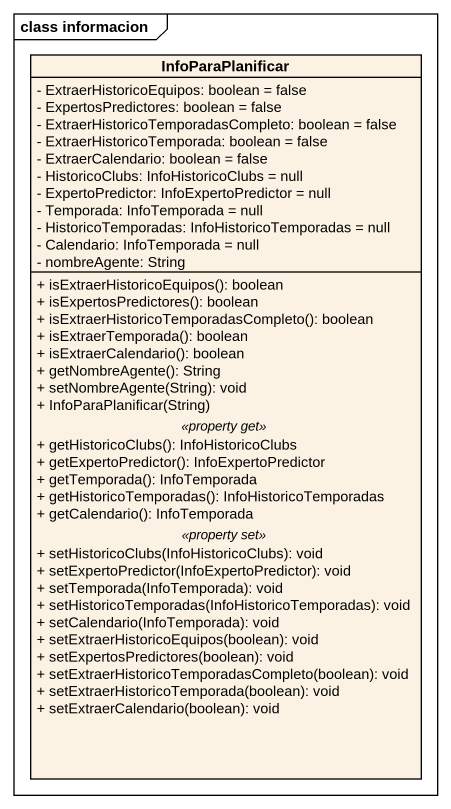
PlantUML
@startuml
mainframe class informacion
hide circle
hide empty members
skinparam classAttributeIconSize 0
class InfoParaPlanificar {
  - ExtraerHistoricoEquipos: boolean = false
  - ExpertosPredictores: boolean = false
  - ExtraerHistoricoTemporadasCompleto: boolean = false
  - ExtraerHistoricoTemporada: boolean = false
  - ExtraerCalendario: boolean = false
  - HistoricoClubs: InfoHistoricoClubs = null
  - ExpertoPredictor: InfoExpertoPredictor = null
  - Temporada: InfoTemporada = null
  - HistoricoTemporadas: InfoHistoricoTemporadas = null
  - Calendario: InfoTemporada = null
  - nombreAgente: String
  --
  + isExtraerHistoricoEquipos(): boolean
  + isExpertosPredictores(): boolean
  + isExtraerHistoricoTemporadasCompleto(): boolean
  + isExtraerTemporada(): boolean
  + isExtraerCalendario(): boolean
  + getNombreAgente(): String
  + setNombreAgente(String): void
  + InfoParaPlanificar(String)
  .. <<property get>> ..
  + getHistoricoClubs(): InfoHistoricoClubs
  + getExpertoPredictor(): InfoExpertoPredictor
  + getTemporada(): InfoTemporada
  + getHistoricoTemporadas(): InfoHistoricoTemporadas
  + getCalendario(): InfoTemporada
  .. <<property set>> ..
  + setHistoricoClubs(InfoHistoricoClubs): void
  + setExpertoPredictor(InfoExpertoPredictor): void
  + setTemporada(InfoTemporada): void
  + setHistoricoTemporadas(InfoHistoricoTemporadas): void
  + setCalendario(InfoTemporada): void
  + setExtraerHistoricoEquipos(boolean): void
  + setExpertosPredictores(boolean): void
  + setExtraerHistoricoTemporadasCompleto(boolean): void
  + setExtraerHistoricoTemporada(boolean): void
  + setExtraerCalendario(boolean): void
}
@enduml
